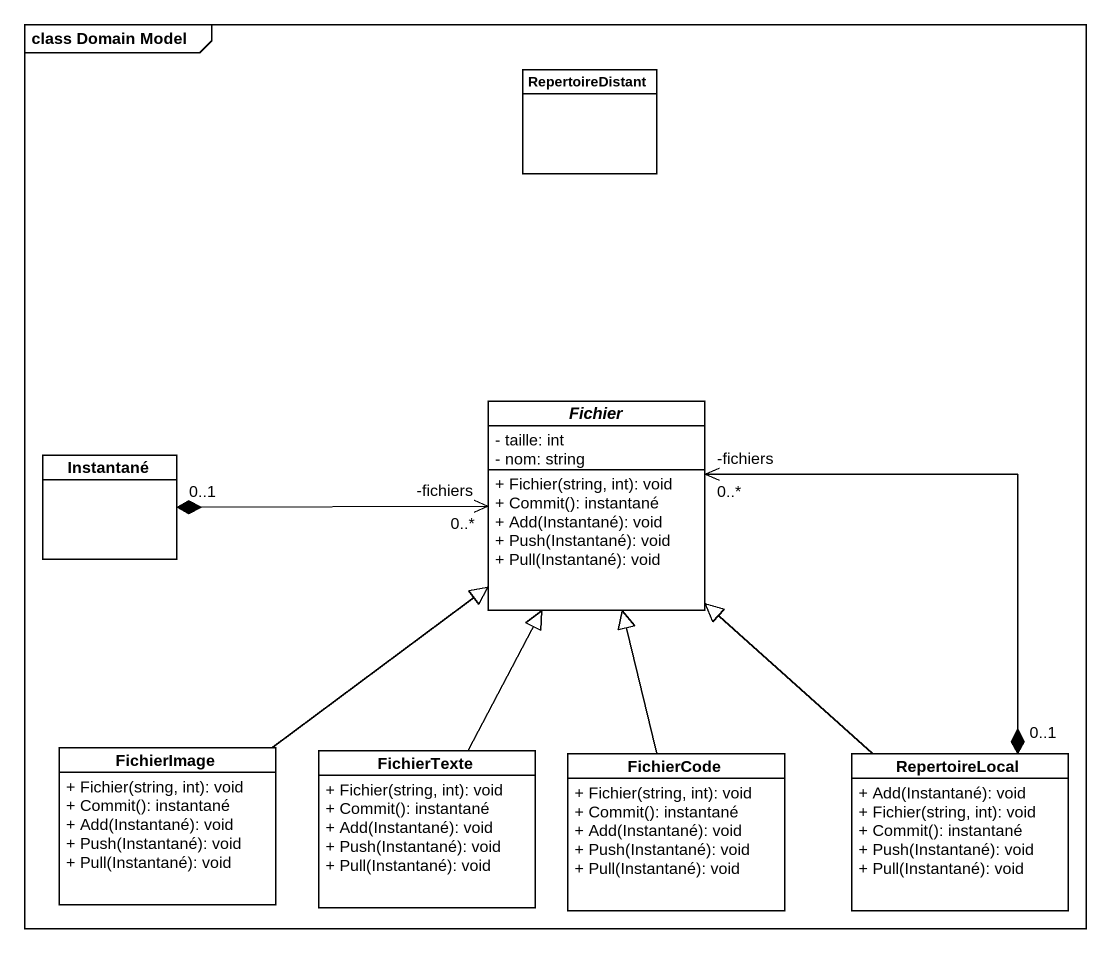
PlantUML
@startuml
mainframe class Domain Model
hide circle
hide empty members
skinparam classAttributeIconSize 0
class RepertoireDistant
abstract class Fichier {
  - taille: int
  - nom: string
  + Fichier(string, int): void
  + Commit(): instantané
  + Add(Instantané): void
  + Push(Instantané): void
  + Pull(Instantané): void
}
class Instantané
class FichierImage {
  + Fichier(string, int): void
  + Commit(): instantané
  + Add(Instantané): void
  + Push(Instantané): void
  + Pull(Instantané): void
}
class FichierTexte {
  + Fichier(string, int): void
  + Commit(): instantané
  + Add(Instantané): void
  + Push(Instantané): void
  + Pull(Instantané): void
}
class FichierCode {
  + Fichier(string, int): void
  + Commit(): instantané
  + Add(Instantané): void
  + Push(Instantané): void
  + Pull(Instantané): void
}
class RepertoireLocal {
  + Add(Instantané): void
  + Fichier(string, int): void
  + Commit(): instantané
  + Push(Instantané): void
  + Pull(Instantané): void
}
Fichier "-fichiers\n0..*" <-left-* "0..1" Instantané
Fichier "-fichiers\n0..*" <--* "0..1" RepertoireLocal
FichierImage -up-|> Fichier
FichierTexte -up-|> Fichier
FichierCode -up-|> Fichier
RepertoireLocal -up-|> Fichier
@enduml
